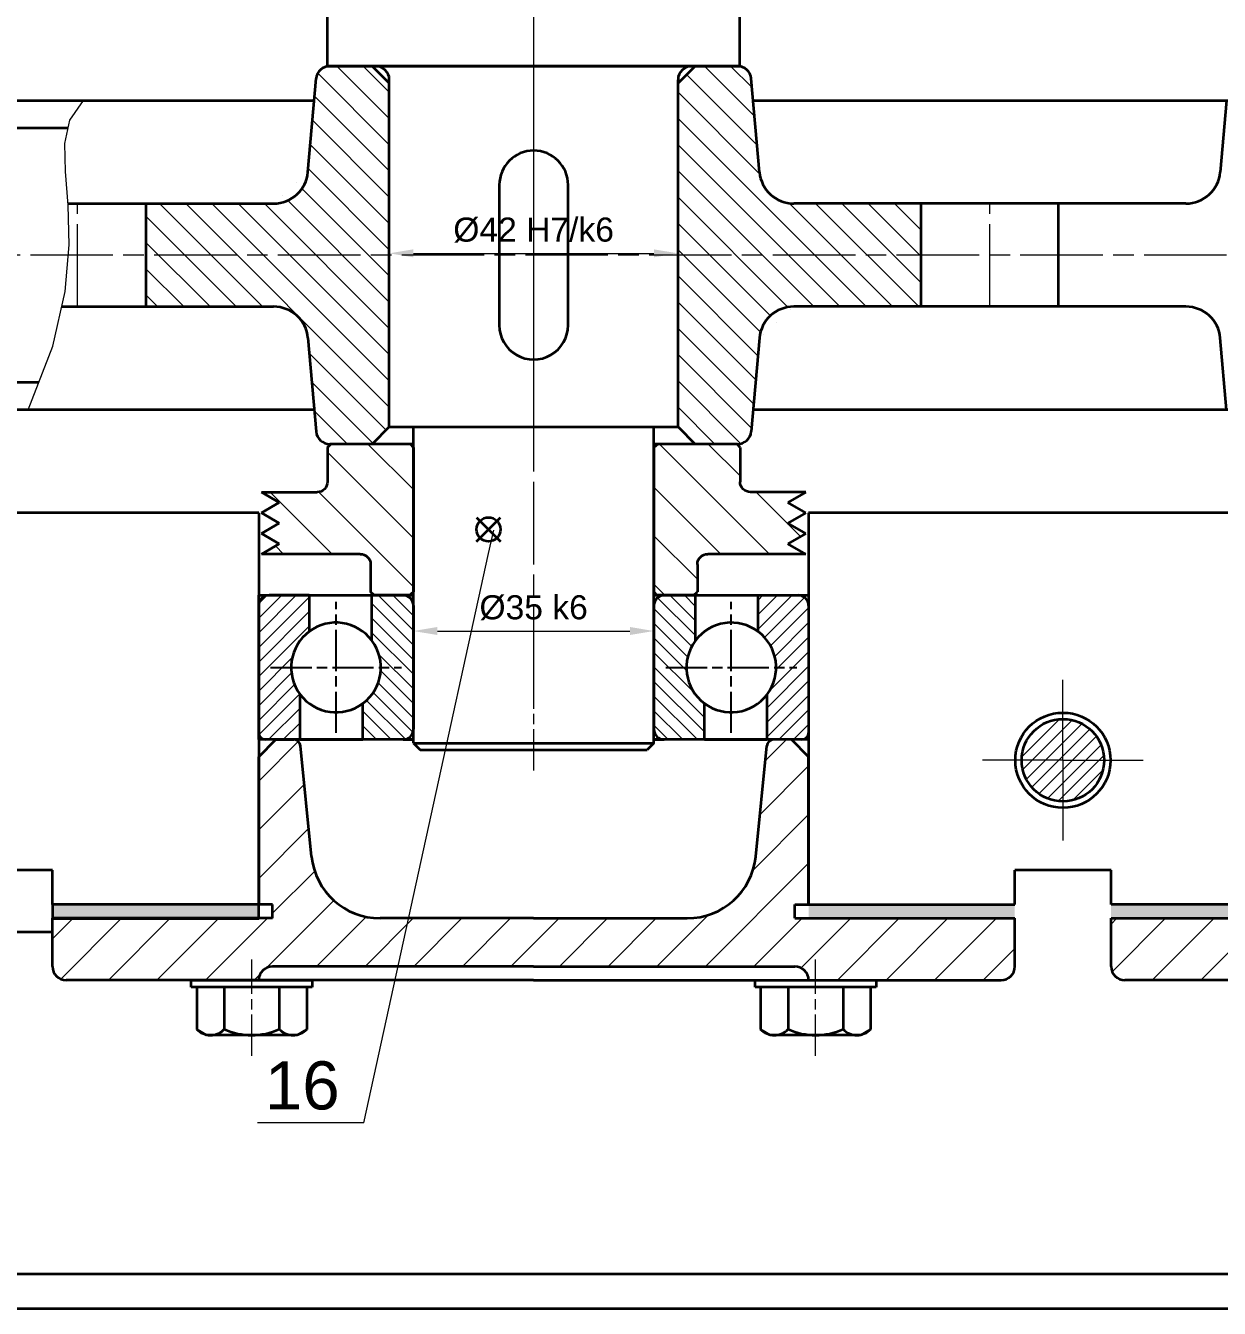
# Model space of a CAD drawing. Header units: millimetres. Extents: x 4028 to 8898, y 4975 to 5816.
# Drawn here: x 5647.1 to 5820.7, y 4974.9 to 5161.6 of the extents above; entities that cross this region are included whole.
import ezdxf

# ---------------------------------------------------------------- set-up
doc = ezdxf.new("R2010")
doc.units = ezdxf.units.MM
for name, pattern in [('AM_ISO02W050', [7.5, 6, -1.5]), ('AM_ISO08W050', [18, 12, -1.5, 3, -1.5]), ('AM_ISO08W050x2', [9, 6, -0.75, 1.5, -0.75])]:
    doc.linetypes.add(name, pattern=pattern)
doc.layers.get('0').update_dxf_attribs({"lineweight": 35})
for name, color, linetype, lineweight in [('AM_0', 7, 'Continuous', 35), ('AM_0N', 7, 'Continuous', 35), ('AM_12', 7, 'Continuous', 35), ('AM_3', 6, 'AM_ISO02W050', 13), ('AM_4', 3, 'Continuous', 13), ('AM_5', 3, 'Continuous', 13), ('AM_7', 4, 'AM_ISO08W050', 13), ('AM_7N', 4, 'AM_ISO08W050', 25), ('AM_8', 1, 'Continuous', 13), ('Dim', 2, 'Continuous', 9)]:
    doc.layers.add(name, color=color, linetype=linetype, lineweight=lineweight)
doc.styles.get("Standard").update_dxf_attribs({"font": 'arial.ttf'})
doc.dimstyles.new('AM_ISO$0', dxfattribs={"dimtxt": 3.5, "dimasz": 3.5, "dimexe": 1, "dimexo": 1.25, "dimgap": 1.5, "dimtad": 1, "dimtoh": 1, "dimdsep": 46, "dimtxsty": 'Standard', "dimcen": 0, "dimclrd": 256, "dimclre": 256, "dimclrt": 2, "dimadec": 0, "dimazin": 2, "dimtp": 0.1, "dimtm": 0.1, "dimtfac": 0.71, "dimtmove": 1, "dimatfit": 3, "dimfxl": 1, "dimlwd": -1, "dimlwe": -1, "dimarcsym": 2})
pattern_1 = [(45, (-1806.1169, -1909.015), (-1.0606602, 1.0606602), [])]
pattern_2 = [(135, (-1806.1169, -1909.015), (-1.0606602, -1.0606602), [])]
pattern_3 = [(225, (-3886.0873, -2885.365), (3.535534, -3.535534), [])]
pattern_4 = [(45, (0, 0), (-3.535534, 3.535534), [])]
pattern_5 = [(45, (0, 0), (-1.767767, 1.767767), [])]
pattern_6 = [(135, (0, 0), (-1.9091883, -1.9091883), [])]

# ---------------------------------------------------------------- blocks, each defined once
blk = doc.blocks.new('ol2')
at = {"layer": 'AM_8'}
h = blk.add_hatch(dxfattribs=at)
h.set_pattern_fill('_U', color=256, scale=1.5, angle=45, style=0, pattern_type=0)
h.set_pattern_definition(pattern_1)
edge = h.paths.add_edge_path()
edge.add_line((-3.915, -10.5), (-9.75, -10.5))
edge.add_arc((-9.75, -9), 1.5, 540, 630, ccw=False)
edge.add_line((-11.25, -9), (-11.25, 9.5))
edge.add_arc((-10.25, 9.5), 1, 450, 540, ccw=False)
edge.add_line((-10.25, 10.5), (-5.22, 10.5))
edge.add_line((-5.22, 10.5), (-5.22, 3.915))
edge.add_arc((0, 0), 6.525, 503.1301, 593.1301)
edge.add_line((-3.915, -5.22), (-3.915, -10.5))
h = blk.add_hatch(dxfattribs=at)
h.set_pattern_fill('_U', color=256, scale=1.5, angle=135, style=0, pattern_type=0)
h.set_pattern_definition(pattern_2)
edge = h.paths.add_edge_path()
edge.add_line((9.75, -10.5), (5.22, -10.5))
edge.add_line((5.22, -10.5), (5.22, -3.915))
edge.add_arc((0, 0), 6.525, 683.1301, 773.1301)
edge.add_line((3.915, 5.22), (3.915, 10.5))
edge.add_line((3.915, 10.5), (9.75, 10.5))
edge.add_arc((9.75, 9), 1.5, 360, 450, ccw=False)
edge.add_line((11.25, 9), (11.25, -9))
edge.add_arc((9.75, -9), 1.5, 630, 720, ccw=False)
h = blk.add_hatch(dxfattribs=at)
h.set_pattern_fill('_U', color=256, scale=1.5, angle=135, style=0, pattern_type=0)
h.set_pattern_definition(pattern_2)
edge = h.paths.add_edge_path()
edge.add_line((47.75, 10.5), (53.585, 10.5))
edge.add_line((53.585, 10.5), (53.585, 5.22))
edge.add_arc((57.5, 0), 6.525, 486.8699, 576.8699)
edge.add_line((52.28, -3.915), (52.28, -10.5))
edge.add_line((52.28, -10.5), (47.75, -10.5))
edge.add_arc((47.75, -9), 1.5, 540, 630, ccw=False)
edge.add_line((46.25, -9), (46.25, 9))
edge.add_arc((47.75, 9), 1.5, 450, 540, ccw=False)
h = blk.add_hatch(dxfattribs=at)
h.set_pattern_fill('_U', color=256, scale=1.5, angle=45, style=0, pattern_type=0)
h.set_pattern_definition(pattern_1)
edge = h.paths.add_edge_path()
edge.add_line((62.72, 3.915), (62.72, 10.5))
edge.add_line((62.72, 10.5), (67.75, 10.5))
edge.add_arc((67.75, 9.5), 1, 360, 450, ccw=False)
edge.add_line((68.75, 9.5), (68.75, -9))
edge.add_arc((67.25, -9), 1.5, 630, 720, ccw=False)
edge.add_line((67.25, -10.5), (61.415, -10.5))
edge.add_line((61.415, -10.5), (61.415, -5.22))
edge.add_arc((57.5, 0), 6.525, 666.8699, 756.8699)
at = {"layer": 'AM_0N'}
for p, q in [((-11.25, -9), (-11.25, 9.5)), ((-10.25, 10.5), (-5.22, 10.5)), ((3.915, 10.5), (-5.22, 10.5)), ((-5.22, 10.5), (-5.22, 3.915)), ((3.915, 10.5), (9.75, 10.5)), ((3.915, 10.5), (3.915, 5.22)), ((11.25, 10.5), (9.75, 10.5)), ((47.75, 10.5), (46.25, 10.5)), ((47.75, 10.5), (53.585, 10.5)), ((62.72, 10.5), (53.585, 10.5)), ((53.585, 10.5), (53.585, 5.22)), ((62.72, 10.5), (67.75, 10.5)), ((62.72, 10.5), (62.72, 3.915)), ((68.75, 9.5), (68.75, -9)), ((11.25, -9), (11.25, 9)), ((46.25, -9), (46.25, 9)), ((-3.915, -5.22), (-3.915, -10.5)), ((5.22, -3.915), (5.22, -10.5)), ((52.28, -3.915), (52.28, -10.5)), ((61.415, -10.5), (61.415, -5.22)), ((-3.915, -10.5), (-9.75, -10.5)), ((5.22, -10.5), (-3.915, -10.5)), ((9.75, -10.5), (5.22, -10.5)), ((11.25, -10.5), (9.75, -10.5)), ((47.75, -10.5), (46.25, -10.5)), ((47.75, -10.5), (52.28, -10.5)), ((61.415, -10.5), (52.28, -10.5)), ((61.415, -10.5), (67.25, -10.5))]:
    blk.add_line(p, q, dxfattribs=at)
for centre, radius, start, end in [((-10.25, 9.5), 1, 90, 180), ((9.75, 9), 1.5, 0, 90), ((47.75, 9), 1.5, 90, 180), ((67.75, 9.5), 1, 0, 90), ((0, 0), 6.525, 53.1301, 143.1301), ((57.5, 0), 6.525, 36.8699, 126.8699), ((0, 0), 6.525, 143.1301, 233.1301), ((0, 0), 6.525, 323.1301, 53.1301), ((57.5, 0), 6.525, 126.8699, 216.8699), ((57.5, 0), 6.525, 306.8699, 36.8699), ((0, 0), 6.525, 233.1301, 323.1301), ((57.5, 0), 6.525, 216.8699, 306.8699), ((-9.75, -9), 1.5, 180, 270), ((9.75, -9), 1.5, 270, 0), ((47.75, -9), 1.5, 180, 270), ((67.25, -9), 1.5, 270, 0)]:
    blk.add_arc(centre, radius, start, end, dxfattribs=at)
at = {"layer": 'AM_7N', "linetype": 'AM_ISO08W050x2'}
for p, q in [((0, 9.525), (0, -9.525)), ((57.5, 9.525), (57.5, -9.525)), ((67.025, 0), (47.975, 0)), ((9.525, 0), (-9.525, 0))]:
    blk.add_line(p, q, dxfattribs=at)
blk = doc.blocks.new('olan2')
at = {"layer": 'AM_8'}
blk.add_blockref('ol2', (0, 0), dxfattribs=at)
blk = doc.blocks.new('truc2')
blk.add_line((1310.7, 2383.12), (1268.7, 2383.12))
for points in [[(1284.7, 2420.82), (1284.7, 2403.84)], [(1294.7, 2403.84), (1294.7, 2420.82)], [(1284.7, 2403.84), (1284.7, 2400.42)], [(1294.7, 2400.42), (1294.7, 2403.84)]]:
    blk.add_lwpolyline(points)
for centre, start, end in [((1289.7, 2420.82), 0, 180), ((1289.7, 2400.42), 180, 0)]:
    blk.add_arc(centre, 5, start, end)
at = {"layer": 'AM_0'}
for p, q in [((1272.2, 2481.62), (1273.2, 2482.62)), ((1306.2, 2482.62), (1273.2, 2482.62)), ((1306.2, 2482.62), (1273.2, 2482.62)), ((1307.2, 2481.62), (1306.2, 2482.62)), ((1272.2, 2481.62), (1272.2, 2470.62)), ((1307.2, 2481.62), (1272.2, 2481.62)), ((1307.2, 2481.62), (1307.2, 2470.62)), ((1272.2, 2470.62), (1272.2, 2435.62)), ((1307.2, 2470.62), (1307.2, 2435.62)), ((1268.7, 2435.62), (1268.7, 2385.12)), ((1310.7, 2435.62), (1268.7, 2435.62)), ((1307.2, 2435.62), (1272.2, 2435.62)), ((1310.7, 2435.62), (1310.7, 2385.12)), ((1319.7, 2383.12), (1259.7, 2383.12)), ((1259.7, 2383.12), (1259.7, 2373.12)), ((1312.7, 2383.12), (1266.7, 2383.12)), ((1319.7, 2383.12), (1319.7, 2373.12))]:
    blk.add_line(p, q, dxfattribs=at)
for centre, start, end in [((1266.7, 2385.12), 270, 0), ((1312.7, 2385.12), 180, 270)]:
    blk.add_arc(centre, 2, start, end, dxfattribs=at)
at = {"layer": 'AM_7', "linetype": 'AM_ISO08W050x2'}
blk.add_line((1289.7, 2485.62), (1289.7, 2467.62), dxfattribs=at)
at = {"layer": 'AM_7'}
for p, q in [((1289.7, 2473.62), (1289.7, 2258.62)), ((1289.7, 2441.12), (1289.7, 2380.12))]:
    blk.add_line(p, q, dxfattribs=at)
blk = doc.blocks.new('napo2')
at = {"layer": 'AM_8'}
h = blk.add_hatch(dxfattribs=at)
h.set_pattern_fill('_U', color=256, scale=5, angle=45, style=0, pattern_type=0)
h.set_pattern_definition([(45, (0, 0), (-3.535534, 3.535534), [])])
edge = h.paths.add_edge_path()
edge.add_line((835.55, 2351.94), (807.55, 2351.94))
edge.add_arc((807.55, 2349.94), 2, 90, 180)
edge.add_line((805.55, 2349.94), (805.55, 2342.94))
edge.add_line((805.55, 2342.94), (837.55, 2342.94))
edge.add_line((837.55, 2342.94), (837.55, 2340.94))
edge.add_line((837.55, 2340.94), (835.55, 2340.94))
edge.add_line((835.55, 2340.94), (835.55, 2319.44))
edge.add_line((835.55, 2319.44), (838.05, 2316.94))
edge.add_line((838.05, 2316.94), (841.55, 2316.94))
edge.add_line((841.55, 2316.94), (843.25, 2333.94))
edge.add_arc((853.2, 2332.94), 10, 90, 174.2894, ccw=False)
edge.add_line((853.2, 2342.94), (875.55, 2342.94))
edge.add_line((875.55, 2342.94), (897.9, 2342.94))
edge.add_arc((897.9, 2332.94), 10, 5.7106, 90, ccw=False)
edge.add_line((907.85, 2333.94), (909.55, 2316.94))
edge.add_line((909.55, 2316.94), (913.05, 2316.94))
edge.add_line((913.05, 2316.94), (915.55, 2319.44))
edge.add_line((915.55, 2319.44), (915.55, 2340.94))
edge.add_line((915.55, 2340.94), (913.55, 2340.94))
edge.add_line((913.55, 2340.94), (913.55, 2342.94))
edge.add_line((913.55, 2342.94), (945.55, 2342.94))
edge.add_line((945.55, 2342.94), (945.55, 2349.94))
edge.add_arc((943.55, 2349.94), 2, 0, 90)
edge.add_line((943.55, 2351.94), (915.55, 2351.94))
edge.add_arc((913.55, 2351.94), 2, -90, 0, ccw=False)
edge.add_line((913.55, 2349.94), (837.55, 2349.94))
edge.add_arc((837.55, 2351.94), 2, 180, 270, ccw=False)
for p, q in [((875.55, 2351.94), (807.55, 2351.94)), ((875.55, 2351.94), (807.55, 2351.94)), ((875.55, 2351.94), (943.55, 2351.94)), ((875.55, 2351.94), (943.55, 2351.94)), ((805.55, 2349.94), (805.55, 2342.94)), ((875.55, 2349.94), (837.55, 2349.94)), ((875.55, 2349.94), (913.55, 2349.94)), ((945.55, 2349.94), (945.55, 2342.94)), ((837.55, 2342.94), (805.55, 2342.94)), ((837.55, 2342.94), (837.55, 2340.94)), ((875.55, 2342.94), (853.2, 2342.94)), ((875.55, 2342.94), (897.9, 2342.94)), ((913.55, 2342.94), (945.55, 2342.94)), ((913.55, 2342.94), (913.55, 2340.94)), ((837.55, 2340.94), (835.55, 2340.94)), ((835.55, 2340.94), (835.55, 2319.44)), ((913.55, 2340.94), (915.55, 2340.94)), ((915.55, 2340.94), (915.55, 2319.44)), ((843.25, 2333.94), (841.64, 2317.84)), ((907.85, 2333.94), (909.46, 2317.84)), ((835.55, 2319.44), (838.05, 2316.94)), ((915.55, 2319.44), (913.05, 2316.94)), ((838.05, 2316.94), (840.65, 2316.94)), ((913.05, 2316.94), (910.46, 2316.94))]:
    blk.add_line(p, q)
for centre, radius, start, end in [((807.55, 2349.94), 2, 90, 180), ((837.55, 2351.94), 2, 180, 270), ((913.55, 2351.94), 2, 270, 0), ((943.55, 2349.94), 2, 0, 90), ((853.2, 2332.94), 10, 90, 174.2894), ((897.9, 2332.94), 10, 5.7106, 90), ((840.65, 2317.94), 1, 270, 354.2894), ((910.46, 2317.94), 1, 185.7106, 270)]:
    blk.add_arc(centre, radius, start, end)
blk = doc.blocks.new('napo11')
at = {"layer": 'AM_8'}
h = blk.add_hatch(dxfattribs=at)
h.set_pattern_fill('_U', color=256, scale=5, angle=-135, style=0, pattern_type=0)
h.set_pattern_definition(pattern_3)
h.paths.add_polyline_path([(1965.87, 2142.32), (1972.37, 2142.82), (1972.37, 2145.85), (1965.28, 2145.85, -0.414214), (1955.28, 2155.85), (1954.87, 2172.37, 0.399662), (1953.87, 2173.32), (1951.37, 2173.32), (1948.87, 2170.82), (1948.87, 2148.32), (1950.87, 2148.32), (1950.87, 2146.32), (1918.87, 2146.32), (1918.87, 2139.32, 0.414214), (1920.87, 2137.32), (1938.59, 2137.32), (1938.59, 2137.32), (1956.19, 2137.32), (1956.19, 2136.32), (1955.39, 2136.32), (1955.39, 2131.66), (1972.38, 2131.71), (1972.37, 2136.82), (1965.87, 2137.31)])
h = blk.add_hatch(dxfattribs=at)
h.set_pattern_fill('_U', color=256, scale=5, angle=-135, style=0, pattern_type=0)
h.set_pattern_definition(pattern_3)
h.paths.add_polyline_path([(2050.87, 2142.62), (2049.24, 2146.32), (2018.87, 2146.32), (2018.87, 2148.32), (2020.87, 2148.32), (2020.87, 2170.82), (2018.37, 2173.32), (2015.87, 2173.32, 0.414214), (2014.87, 2172.32), (2014.46, 2155.85, -0.414181), (2004.46, 2145.85), (1997.21, 2145.85), (1997.21, 2142.82), (2003.71, 2142.32), (2003.71, 2137.31), (1997.21, 2136.82), (1997.2, 2134.39), (1998.54, 2131.7), (2014.34, 2131.66), (2014.34, 2136.32), (2013.54, 2136.32), (2013.54, 2137.32), (2031.14, 2137.32), (2048.87, 2137.32, 0.414214), (2050.87, 2139.32)])
for p, q in [((1951.37, 2173.32), (1948.87, 2170.82)), ((1951.37, 2173.32), (1953.87, 2173.32)), ((1955.28, 2155.85), (1954.87, 2172.32)), ((2014.46, 2155.85), (2014.87, 2172.32)), ((2018.37, 2173.32), (2015.87, 2173.32)), ((2018.37, 2173.32), (2020.87, 2170.82)), ((1948.87, 2148.32), (1948.87, 2170.82)), ((2020.87, 2148.32), (2020.87, 2170.82)), ((1948.87, 2148.32), (1950.87, 2148.32)), ((1950.87, 2146.32), (1950.87, 2148.32)), ((2020.87, 2148.32), (2018.87, 2148.32)), ((2018.87, 2146.32), (2018.87, 2148.32)), ((1918.87, 2139.32), (1918.87, 2146.32)), ((1918.87, 2146.32), (1950.87, 2146.32)), ((2050.87, 2146.32), (2018.87, 2146.32)), ((2050.87, 2139.32), (2050.87, 2146.32)), ((1972.78, 2145.85), (1965.28, 2145.85)), ((1972.37, 2142.82), (1972.37, 2145.85)), ((1996.78, 2145.85), (2004.46, 2145.85)), ((1997.21, 2142.82), (1997.21, 2145.85)), ((1965.87, 2142.32), (1972.37, 2142.82)), ((1972.37, 2142.82), (1972.79, 2142.82)), ((1997.21, 2142.82), (1996.79, 2142.82)), ((2003.71, 2142.32), (1997.21, 2142.82)), ((1965.87, 2137.31), (1965.87, 2142.32)), ((2003.71, 2137.31), (2003.71, 2142.32)), ((1948.87, 2137.32), (1920.87, 2137.32)), ((1948.87, 2137.32), (1954.52, 2131.66)), ((1965.87, 2137.31), (1972.37, 2136.82)), ((1972.37, 2136.82), (1972.38, 2131.71)), ((1972.37, 2136.82), (1972.8, 2136.82)), ((1997.21, 2136.82), (1996.77, 2136.82)), ((1997.21, 2136.82), (1997.19, 2131.71)), ((2003.71, 2137.31), (1997.21, 2136.82)), ((2020.87, 2137.32), (2015.21, 2131.66)), ((2020.87, 2137.32), (2048.87, 2137.32)), ((1954.52, 2131.66), (1972.81, 2131.71)), ((2015.21, 2131.66), (1996.82, 2131.71))]:
    blk.add_line(p, q)
for centre, radius, start, end in [((1953.87, 2172.32), 1, 0, 90), ((2015.87, 2172.32), 1, 90, 180), ((1965.28, 2155.85), 10, 180, 270), ((2004.46, 2155.85), 10, 270, 0), ((1920.87, 2139.32), 2, 180, 270), ((2048.87, 2139.32), 2, 270, 0)]:
    blk.add_arc(centre, radius, start, end)
blk = doc.blocks.new('bac22')
at = {"layer": 'AM_8'}
h = blk.add_hatch(dxfattribs=at)
h.set_pattern_fill('_U', color=256, scale=5, angle=45, style=0, pattern_type=0)
h.set_pattern_definition(pattern_4)
edge = h.paths.add_edge_path()
edge.add_line((1175.34, 2560.85), (1177.94, 2562.35))
edge.add_line((1177.94, 2562.35), (1175.34, 2563.85))
edge.add_line((1175.34, 2563.85), (1177.94, 2565.35))
edge.add_line((1177.94, 2565.35), (1175.34, 2566.85))
edge.add_line((1175.34, 2566.85), (1177.94, 2568.35))
edge.add_line((1177.94, 2568.35), (1175.34, 2569.85))
edge.add_line((1175.34, 2569.85), (1189.72, 2569.85))
edge.add_arc((1189.72, 2571.35), 1.5, 270, 360)
edge.add_line((1191.22, 2571.35), (1191.22, 2575.35))
edge.add_line((1191.22, 2575.35), (1191.72, 2575.85))
edge.add_line((1191.72, 2575.85), (1194.29, 2575.85))
edge.add_line((1194.29, 2575.85), (1196.87, 2575.85))
edge.add_line((1196.87, 2575.85), (1197.44, 2575.36))
edge.add_line((1197.44, 2575.36), (1197.44, 2554.36))
edge.add_line((1197.44, 2554.36), (1197, 2553.86))
edge.add_line((1197, 2553.86), (1191.22, 2553.85))
edge.add_line((1191.22, 2553.85), (1185.43, 2553.85))
edge.add_line((1185.43, 2553.85), (1184.94, 2554.35))
edge.add_line((1184.94, 2554.35), (1184.94, 2559.35))
edge.add_arc((1183.44, 2559.35), 1.5, 360, 450)
edge.add_line((1183.44, 2560.85), (1175.34, 2560.85))
h = blk.add_hatch(dxfattribs=at)
h.set_pattern_fill('_U', color=256, scale=5, angle=45, style=0, pattern_type=0)
h.set_pattern_definition(pattern_4)
edge = h.paths.add_edge_path()
edge.add_line((1232.44, 2575.35), (1232.88, 2575.85))
edge.add_line((1232.88, 2575.85), (1236.09, 2575.85))
edge.add_line((1236.09, 2575.85), (1238.27, 2575.85))
edge.add_line((1238.27, 2575.85), (1238.76, 2575.35))
edge.add_line((1238.76, 2575.35), (1238.76, 2571.35))
edge.add_arc((1240.26, 2571.35), 1.5, 180, 270)
edge.add_line((1240.26, 2569.85), (1254.54, 2569.85))
edge.add_line((1254.54, 2569.85), (1251.94, 2568.35))
edge.add_line((1251.94, 2568.35), (1254.54, 2566.85))
edge.add_line((1254.54, 2566.85), (1251.94, 2565.35))
edge.add_line((1251.94, 2565.35), (1254.54, 2563.85))
edge.add_line((1254.54, 2563.85), (1251.94, 2562.35))
edge.add_line((1251.94, 2562.35), (1254.54, 2560.85))
edge.add_line((1254.54, 2560.85), (1246.5, 2560.85))
edge.add_arc((1246.52, 2559.29), 1.56, 90.8951, 177.8385)
edge.add_line((1244.96, 2559.35), (1244.96, 2554.35))
edge.add_line((1244.96, 2554.35), (1244.53, 2553.85))
edge.add_line((1244.53, 2553.85), (1238.76, 2553.85))
edge.add_line((1238.76, 2553.85), (1233, 2553.85))
edge.add_line((1233, 2553.85), (1232.44, 2554.35))
edge.add_line((1232.44, 2554.35), (1232.44, 2562.91))
edge.add_line((1232.44, 2562.91), (1232.44, 2575.35))
for p, q in [((1191.72, 2575.85), (1191.22, 2575.35)), ((1191.22, 2571.35), (1191.22, 2575.35)), ((1196.86, 2575.85), (1191.72, 2575.85)), ((1196.86, 2575.85), (1197.44, 2575.36)), ((1197.44, 2574.84), (1197.44, 2575.36)), ((1232.88, 2575.85), (1232.44, 2575.35)), ((1232.44, 2575.35), (1232.88, 2575.85)), ((1232.44, 2554.35), (1232.44, 2575.35)), ((1232.44, 2575.35), (1232.44, 2554.35)), ((1238.26, 2575.85), (1232.88, 2575.85)), ((1232.88, 2575.85), (1238.27, 2575.85)), ((1238.26, 2575.85), (1238.76, 2575.35)), ((1238.27, 2575.85), (1238.76, 2575.35)), ((1238.76, 2571.35), (1238.76, 2575.35)), ((1197.44, 2554.36), (1197.44, 2574.84)), ((1189.72, 2569.85), (1175.34, 2569.85)), ((1175.34, 2569.85), (1177.94, 2568.35)), ((1254.54, 2569.85), (1240.26, 2569.85)), ((1254.54, 2569.85), (1251.94, 2568.35)), ((1175.34, 2566.85), (1177.94, 2568.35)), ((1254.54, 2566.85), (1251.94, 2568.35)), ((1175.34, 2566.85), (1177.94, 2565.35)), ((1254.54, 2566.85), (1251.94, 2565.35)), ((1175.34, 2563.85), (1177.94, 2565.35)), ((1254.54, 2563.85), (1251.94, 2565.35)), ((1175.34, 2563.85), (1177.94, 2562.35)), ((1175.34, 2560.85), (1177.94, 2562.35)), ((1254.54, 2563.85), (1251.94, 2562.35)), ((1254.54, 2560.85), (1251.94, 2562.35)), ((1175.34, 2560.85), (1183.44, 2560.85)), ((1254.54, 2560.85), (1246.5, 2560.85)), ((1184.94, 2554.35), (1184.94, 2559.35)), ((1244.96, 2554.35), (1244.96, 2559.35)), ((1184.94, 2554.35), (1185.44, 2553.85)), ((1197, 2553.86), (1185.44, 2553.85)), ((1197.44, 2554.36), (1197, 2553.86)), ((1233, 2553.85), (1232.44, 2554.35)), ((1244.53, 2553.85), (1233, 2553.85)), ((1244.96, 2554.35), (1244.53, 2553.85))]:
    blk.add_line(p, q)
for centre, radius, start, end in [((1189.72, 2571.35), 1.5, 270, 0), ((1240.26, 2571.35), 1.5, 180, 270), ((1183.44, 2559.35), 1.5, 0, 90), ((1246.52, 2559.29), 1.56, 90.8951, 177.8385)]:
    blk.add_arc(centre, radius, start, end)
blk = doc.blocks.new('camcham12')
at = {"layer": 'AM_8'}
h = blk.add_hatch(dxfattribs=at)
h.set_pattern_fill('_U', color=256, scale=2.7, angle=135, style=0, pattern_type=0)
h.set_pattern_definition(pattern_6)
edge = h.paths.add_edge_path()
edge.add_arc((1805.2, 2310.12), 2, 185, 270)
edge.add_line((1805.2, 2308.12), (1811.37, 2308.12))
edge.add_line((1811.37, 2308.12), (1813.87, 2310.62))
edge.add_line((1813.87, 2310.62), (1813.87, 2360.62))
edge.add_line((1813.87, 2360.62), (1811.37, 2363.12))
edge.add_line((1811.37, 2363.12), (1805.2, 2363.12))
edge.add_arc((1805.2, 2361.12), 2, 90, 175)
edge.add_line((1803.21, 2361.3), (1802.02, 2347.69))
edge.add_arc((1797.04, 2348.12), 5, 270, 355, ccw=False)
edge.add_line((1797.04, 2343.12), (1778.5, 2343.12))
edge.add_line((1778.5, 2343.12), (1778.5, 2328.12))
edge.add_line((1778.5, 2328.12), (1797.04, 2328.12))
edge.add_arc((1797.04, 2323.12), 5, 5, 90, ccw=False)
edge.add_line((1802.02, 2323.56), (1803.21, 2309.95))
h = blk.add_hatch(dxfattribs=at)
h.set_pattern_fill('_U', color=256, scale=2.7, angle=135, style=0, pattern_type=0)
h.set_pattern_definition(pattern_6)
edge = h.paths.add_edge_path()
edge.add_arc((1864.53, 2310.12), 2, 270, 355)
edge.add_line((1866.53, 2309.95), (1867.72, 2323.56))
edge.add_arc((1872.7, 2323.12), 5, 90, 175, ccw=False)
edge.add_line((1872.7, 2328.12), (1891.24, 2328.12))
edge.add_line((1891.24, 2328.12), (1891.24, 2343.12))
edge.add_line((1891.24, 2343.12), (1872.7, 2343.12))
edge.add_arc((1872.7, 2348.12), 5, 185, 270, ccw=False)
edge.add_line((1867.72, 2347.69), (1866.37, 2363.12))
edge.add_line((1866.37, 2363.12), (1858.37, 2363.12))
edge.add_line((1858.37, 2363.12), (1855.87, 2360.62))
edge.add_line((1855.87, 2360.62), (1855.87, 2310.62))
edge.add_line((1855.87, 2310.62), (1858.37, 2308.12))
edge.add_line((1858.37, 2308.12), (1864.53, 2308.12))
h = blk.add_hatch(dxfattribs=at)
h.set_pattern_fill('_U', color=256, scale=2.5, angle=45, style=0, pattern_type=0)
h.set_pattern_definition(pattern_5)
h.paths.add_polyline_path([(1965.37, 2363.12), (1954.67, 2363.12), (1954.67, 2308.12), (1965.37, 2308.12), (1967.87, 2310.62), (1967.87, 2360.62)])
h = blk.add_hatch(dxfattribs=at)
h.set_pattern_fill('_U', color=256, scale=2.5, angle=45, style=0, pattern_type=0)
h.set_pattern_definition(pattern_5)
h.paths.add_polyline_path([(2004.37, 2363.12), (2001.87, 2360.62), (2001.87, 2310.62), (2004.37, 2308.12), (2015.07, 2308.12), (2015.07, 2363.12)])
for p, q in [((1864.53, 2363.12), (1805.2, 2363.12)), ((1813.87, 2360.62), (1811.37, 2363.12)), ((1855.87, 2360.62), (1858.37, 2363.12)), ((1954.67, 2308.12), (1954.67, 2363.12)), ((1967.87, 2360.62), (1965.37, 2363.12)), ((2001.87, 2360.62), (2004.37, 2363.12)), ((2015.07, 2308.12), (2015.07, 2363.12)), ((1802.02, 2347.69), (1803.21, 2361.3)), ((1867.72, 2347.69), (1866.53, 2361.3)), ((1813.87, 2310.62), (1813.87, 2360.62)), ((1855.87, 2310.62), (1855.87, 2360.62)), ((1967.87, 2310.62), (1967.87, 2360.62)), ((2001.87, 2310.62), (2001.87, 2360.62)), ((1935.67, 2358.12), (1934.75, 2347.69)), ((1944.67, 2313.12), (1944.67, 2358.12)), ((1716.07, 2354.12), (1767.15, 2354.12)), ((1767.14, 2343.12), (1797.04, 2343.12)), ((1778.5, 2328.12), (1778.5, 2343.12)), ((1929.77, 2343.12), (1872.7, 2343.12)), ((1891.24, 2328.12), (1891.24, 2343.12)), ((1911.24, 2328.12), (1911.24, 2343.12)), ((1766.23, 2328.12), (1797.04, 2328.12)), ((1929.77, 2328.12), (1872.7, 2328.12)), ((1802.02, 2323.56), (1803.21, 2309.95)), ((1867.72, 2323.56), (1866.53, 2309.95)), ((1935.67, 2313.12), (1934.75, 2323.56)), ((1716.07, 2317.12), (1762.88, 2317.12)), ((1813.87, 2310.62), (1811.37, 2308.12)), ((1855.87, 2310.62), (1858.37, 2308.12)), ((1967.87, 2310.62), (1965.37, 2308.12)), ((2001.87, 2310.62), (2004.37, 2308.12)), ((1817.37, 2308.12), (1805.2, 2308.12)), ((1864.53, 2308.12), (1852.37, 2308.12))]:
    blk.add_line(p, q)
for points in [[(1969.87, 2308.12), (1949.67, 2308.12), (1945.67, 2312.12), (1945.67, 2359.12), (1949.67, 2363.12), (2020.07, 2363.12), (2024.07, 2359.12), (2024.07, 2312.12), (2020.07, 2308.12), (1999.87, 2308.12)], [(1802.93, 2313.12), (1720.07, 2313.12), (1716.07, 2317.12), (1716.07, 2354.12), (1720.07, 2358.12), (1802.93, 2358.12)], [(1866.8, 2358.12), (1945.67, 2358.12)], [(1945.67, 2313.12), (1866.8, 2313.12)]]:
    blk.add_lwpolyline(points)
for centre, radius, start, end in [((1805.2, 2361.12), 2, 90, 175), ((1864.53, 2361.12), 2, 5, 90), ((1797.04, 2348.12), 5, 270, 355), ((1872.7, 2348.12), 5, 185, 270), ((1929.77, 2348.12), 5, 270, 355), ((1797.04, 2323.12), 5, 5, 90), ((1872.7, 2323.12), 5, 90, 175), ((1929.77, 2323.12), 5, 5, 90), ((1805.2, 2310.12), 2, 185, 270), ((1864.53, 2310.12), 2, 270, 355)]:
    blk.add_arc(centre, radius, start, end)
at = {"layer": 'AM_3'}
blk.add_lwpolyline([(1945.67, 2358.12), (1949.67, 2358.12), (1953.67, 2354.12), (1953.67, 2317.12), (1949.67, 2313.12), (1945.67, 2313.12)], dxfattribs=at)
at = {"layer": 'AM_4'}
for p, q in [((1745.64, 2354.12), (1739.78, 2317.12)), ((1747, 2354.12), (1741.36, 2317.12)), ((1748.48, 2354.12), (1742.88, 2317.12))]:
    blk.add_line(p, q, dxfattribs=at)
blk.add_lwpolyline([(1761.34, 2313.12), (1764.91, 2322.36), (1766.73, 2330.32), (1767.31, 2337.13), (1767.16, 2342.9), (1766.78, 2347.76), (1766.68, 2351.84), (1767.38, 2355.25), (1769.37, 2358.12)], dxfattribs=at)
at = {"layer": 'AM_7'}
for p, q in [((1949.67, 2309.83), (1949.67, 2364.68)), ((1834.87, 2308.12), (1834.87, 2363.12)), ((1949.67, 2308.12), (1949.67, 2363.12)), ((1984.87, 2308.12), (1984.87, 2363.12)), ((2020.07, 2308.12), (2020.07, 2363.12)), ((1720.07, 2313.12), (1720.07, 2358.12)), ((1768.5, 2328.12), (1768.5, 2343.12)), ((1901.24, 2328.12), (1901.24, 2343.12)), ((1953.67, 2335.62), (1716.07, 2335.62)), ((2024.07, 2335.62), (1945.67, 2335.62))]:
    blk.add_line(p, q, dxfattribs=at)
blk = doc.blocks.new('daubulong10')
for p, q in [((1543.84, 2565.53), (1542.43, 2564.71)), ((1542.43, 2558.53), (1542.43, 2564.71)), ((1543.84, 2565.53), (1557.02, 2565.53)), ((1543.84, 2565.53), (1557.02, 2565.53)), ((1546.43, 2558.53), (1546.43, 2564.67)), ((1554.43, 2558.53), (1554.43, 2564.67)), ((1557.02, 2565.53), (1558.43, 2564.71)), ((1558.43, 2558.53), (1558.43, 2564.71)), ((1558.43, 2559.34), (1558.43, 2564.71)), ((1541.63, 2558.53), (1559.23, 2558.53)), ((1541.63, 2557.53), (1541.63, 2558.53)), ((1542.43, 2558.53), (1558.43, 2558.53)), ((1559.23, 2558.53), (1559.23, 2557.53)), ((1559.23, 2557.53), (1541.63, 2557.53))]:
    blk.add_line(p, q)
for centre, radius, start, end in [((1544.43, 2562.76), 2.76, 43.5679, 136.4321), ((1550.43, 2555.77), 9.75, 65.7907, 114.2093), ((1556.43, 2562.76), 2.76, 43.5679, 136.4321)]:
    blk.add_arc(centre, radius, start, end)
at = {"layer": 'AM_7', "linetype": 'AM_ISO08W050x2'}
blk.add_line((1550.43, 2568.53), (1550.43, 2554.53), dxfattribs=at)
blk = doc.blocks.new('*S86')
at = {"layer": 'AM_12', "color": 4}
for p, q in [((1826.55, 2403.96), (1830.05, 2407.46)), ((1826.55, 2407.46), (1830.05, 2403.96))]:
    blk.add_line(p, q, dxfattribs=at)
blk.add_circle((1828.3, 2405.71), 1.75, dxfattribs=at)
blk = doc.blocks.new('*S122')
at = {"layer": 'AM_5', "linetype": 'Continuous'}
blk.add_line((1828.32, 2402.18), (1829.07, 2405.6), dxfattribs=at)
at = {"layer": 'AM_5'}
for q in [(1828.32, 2402.18), (1794.7, 2319.38)]:
    blk.add_line((1810.18, 2319.38), q, dxfattribs=at)
at = {"layer": 'AM_5', "color": 30, "insert": (1801.21, 2321.22), "char_height": 7, "attachment_point": 8}
blk.add_mtext('16', dxfattribs=at)
blk = doc.blocks.new('*D159')
at = {"layer": 'Defpoints', "color": 0, "transparency": 16777216}
for p in [(5699.95, 5128.43), (5741.95, 5128.43), (5741.95, 5128.43)]:
    blk.add_point(p, dxfattribs=at)
at = {"layer": 'Dim', "linetype": 'ByBlock', "transparency": 16777216}
for p, q in [((5699.95, 5129.68), (5699.95, 5129.43)), ((5703.45, 5128.43), (5738.45, 5128.43)), ((5741.95, 5129.68), (5741.95, 5129.43))]:
    blk.add_line(p, q, dxfattribs=at)
at = {"layer": 'Dim', "transparency": 16777216}
for points in [[(5703.45, 5129.01), (5703.45, 5127.85), (5699.95, 5128.43)], [(5738.45, 5129.01), (5738.45, 5127.85), (5741.95, 5128.43)]]:
    blk.add_solid(points, dxfattribs=at)
at = {"layer": 'Dim', "color": 2, "transparency": 16777216, "insert": (5720.95, 5131.82), "char_height": 3.5, "attachment_point": 5}
blk.add_mtext('%%c42{}{\\C2; H7/k6}', dxfattribs=at)
blk = doc.blocks.new('*D160')
at = {"layer": 'Defpoints', "color": 0, "transparency": 16777216}
for p in [(5738.45, 5073.48), (5703.45, 5068.18), (5738.45, 5068.18)]:
    blk.add_point(p, dxfattribs=at)
at = {"layer": 'Dim', "linetype": 'ByBlock', "transparency": 16777216}
for p, q in [((5703.45, 5069.43), (5703.45, 5074.48)), ((5738.45, 5069.43), (5738.45, 5074.48)), ((5706.95, 5073.48), (5734.95, 5073.48))]:
    blk.add_line(p, q, dxfattribs=at)
at = {"layer": 'Dim', "transparency": 16777216}
for points in [[(5706.95, 5074.07), (5706.95, 5072.9), (5703.45, 5073.48)], [(5734.95, 5074.07), (5734.95, 5072.9), (5738.45, 5073.48)]]:
    blk.add_solid(points, dxfattribs=at)
at = {"layer": 'Dim', "color": 2, "transparency": 16777216, "insert": (5720.95, 5076.87), "char_height": 3.5, "attachment_point": 5}
blk.add_mtext('%%c35{}{\\C2; k6}', dxfattribs=at)

msp = doc.modelspace()

# ---------------------------------------------------------------- hatches: boundary and pattern name
msp.add_hatch(color=1).paths.add_polyline_path([(5680.954, 5031.681), (5650.954, 5031.681), (5650.954, 5033.681), (5680.954, 5033.681)])
h = msp.add_hatch(color=1)
h.paths.add_polyline_path([(5790.954, 5031.681), (5760.954, 5031.681), (5760.954, 5033.681), (5790.954, 5033.681)])
h.paths.add_polyline_path([(5834.954, 5031.681), (5804.954, 5031.681), (5804.954, 5033.681), (5834.954, 5033.681)])
h.paths.add_polyline_path([(5936.954, 5031.681), (5906.954, 5031.681), (5906.954, 5033.681), (5936.954, 5033.681)])
at = {"layer": 'AM_8'}
h = msp.add_hatch(dxfattribs=at)
h.set_pattern_fill('_U', color=256, scale=1.384615, angle=45, style=0, pattern_type=0)
h.set_pattern_definition([(45, (4030.3847, 2966.5678), (-0.9790709, 0.9790709), [])])
edge = h.paths.add_edge_path()
edge.add_arc((5797.954, 5054.681), 6, 404.2866, 708.54084, ccw=False)
edge.add_arc((5797.954, 5054.681), 6, 348.54084, 404.2866, ccw=False)

# ---------------------------------------------------------------- linework, layer by layer
for p, q in [((5680.954, 5090.681), (5680.954, 5033.681)), ((5760.954, 5090.681), (5760.954, 5033.681)), ((5650.954, 5033.681), (5650.954, 5038.681)), ((5790.954, 5033.681), (5790.954, 5038.681)), ((5804.954, 5033.681), (5804.954, 5038.681)), ((5680.954, 5033.681), (5650.954, 5033.681)), ((5760.954, 5033.681), (5790.954, 5033.681)), ((5834.954, 5033.681), (5804.954, 5033.681)), ((5650.954, 5029.681), (5615.954, 5029.681))]:
    msp.add_line(p, q)
for points in [[(5296.848, 4974.94), (6485.848, 4974.94), (6485.848, 5815.94), (5296.848, 5815.94)], [(5316.848, 4979.94), (6480.848, 4979.94), (6480.848, 5810.94), (5316.848, 5810.94)], [(5680.954, 5033.681), (5650.954, 5033.681), (5650.954, 5031.681), (5680.954, 5031.681)]]:
    msp.add_lwpolyline(points, close=True)
for points in [[(5680.954, 5090.681), (5585.954, 5090.681)], [(5834.954, 5090.681), (5760.954, 5090.681)], [(5703.454, 5057.681), (5680.954, 5057.681), (5680.954, 5078.681), (5703.454, 5078.681)], [(5738.454, 5078.681), (5760.954, 5078.681), (5760.954, 5057.681), (5738.454, 5057.681)], [(5650.954, 5038.681), (5615.925, 5038.681)], [(5804.954, 5038.681), (5790.954, 5038.681)]]:
    msp.add_lwpolyline(points)
for radius in [6.923, 6]:
    msp.add_circle((5797.954, 5054.681), radius)
at = {"layer": 'AM_7'}
for q in [(5797.954, 5066.379), (5786.257, 5054.681), (5809.651, 5054.681), (5797.954, 5042.984)]:
    msp.add_line((5797.954, 5054.681), q, dxfattribs=at)

# ---------------------------------------------------------------- block references
for name, p, rotation in [('truc2', (7010.658, 7538.804), 180.0000000000004), ('napo2', (6596.506, 7374.626), 180.0000000000004), ('daubulong10', (7230.375, 7580.206), 180), ('daubulong10', (7312.399, 7580.206), 180)]:
    msp.add_blockref(name, p, dxfattribs=dict(rotation=rotation))
for name, p in [('camcham12', (3886.087, 2792.558)), ('napo11', (3886.087, 2885.365))]:
    msp.add_blockref(name, p)
at = {"xscale": -1, "rotation": 180}
msp.add_blockref('bac22', (4506.014, 7654.533), dxfattribs=at)
at = {"layer": 'AM_12'}
msp.add_blockref('*S86', (3886.087, 2682.558), dxfattribs=at)
at = {"layer": 'AM_5'}
msp.add_blockref('*S122', (3886.087, 2682.558), dxfattribs=at)
at = {"layer": 'AM_8', "rotation": 180.0000000000004}
msp.add_blockref('olan2', (5749.704, 5068.181), dxfattribs=at)

# ---------------------------------------------------------------- dimensions: what is measured, and where the dimension line sits
at = {"layer": 'Dim'}
for base, p1, p2, text, override, picture, middle in [((5741.954, 5128.431), (5699.954, 5128.431), (5741.954, 5128.431), '%%c<>{}{\\C2; H7/k6}', {"dimtdec": 3}, '*D159', (5720.954, 5131.816)), ((5738.454, 5073.482), (5703.454, 5068.181), (5738.454, 5068.181), '%%c<>{}{\\C2; k6}', {"dimtp": 0.1, "dimtm": 0.1, "dimtdec": 3, "dimtzin": 8}, '*D160', (5720.954, 5076.867))]:
    dim = msp.add_linear_dim(base=base, p1=p1, p2=p2, text=text, dimstyle='AM_ISO$0', override=override, dxfattribs=at)
    dim.commit()
    dim.dimension.update_dxf_attribs({"geometry": picture, "text_midpoint": middle})

doc.saveas('drawing.dxf')
